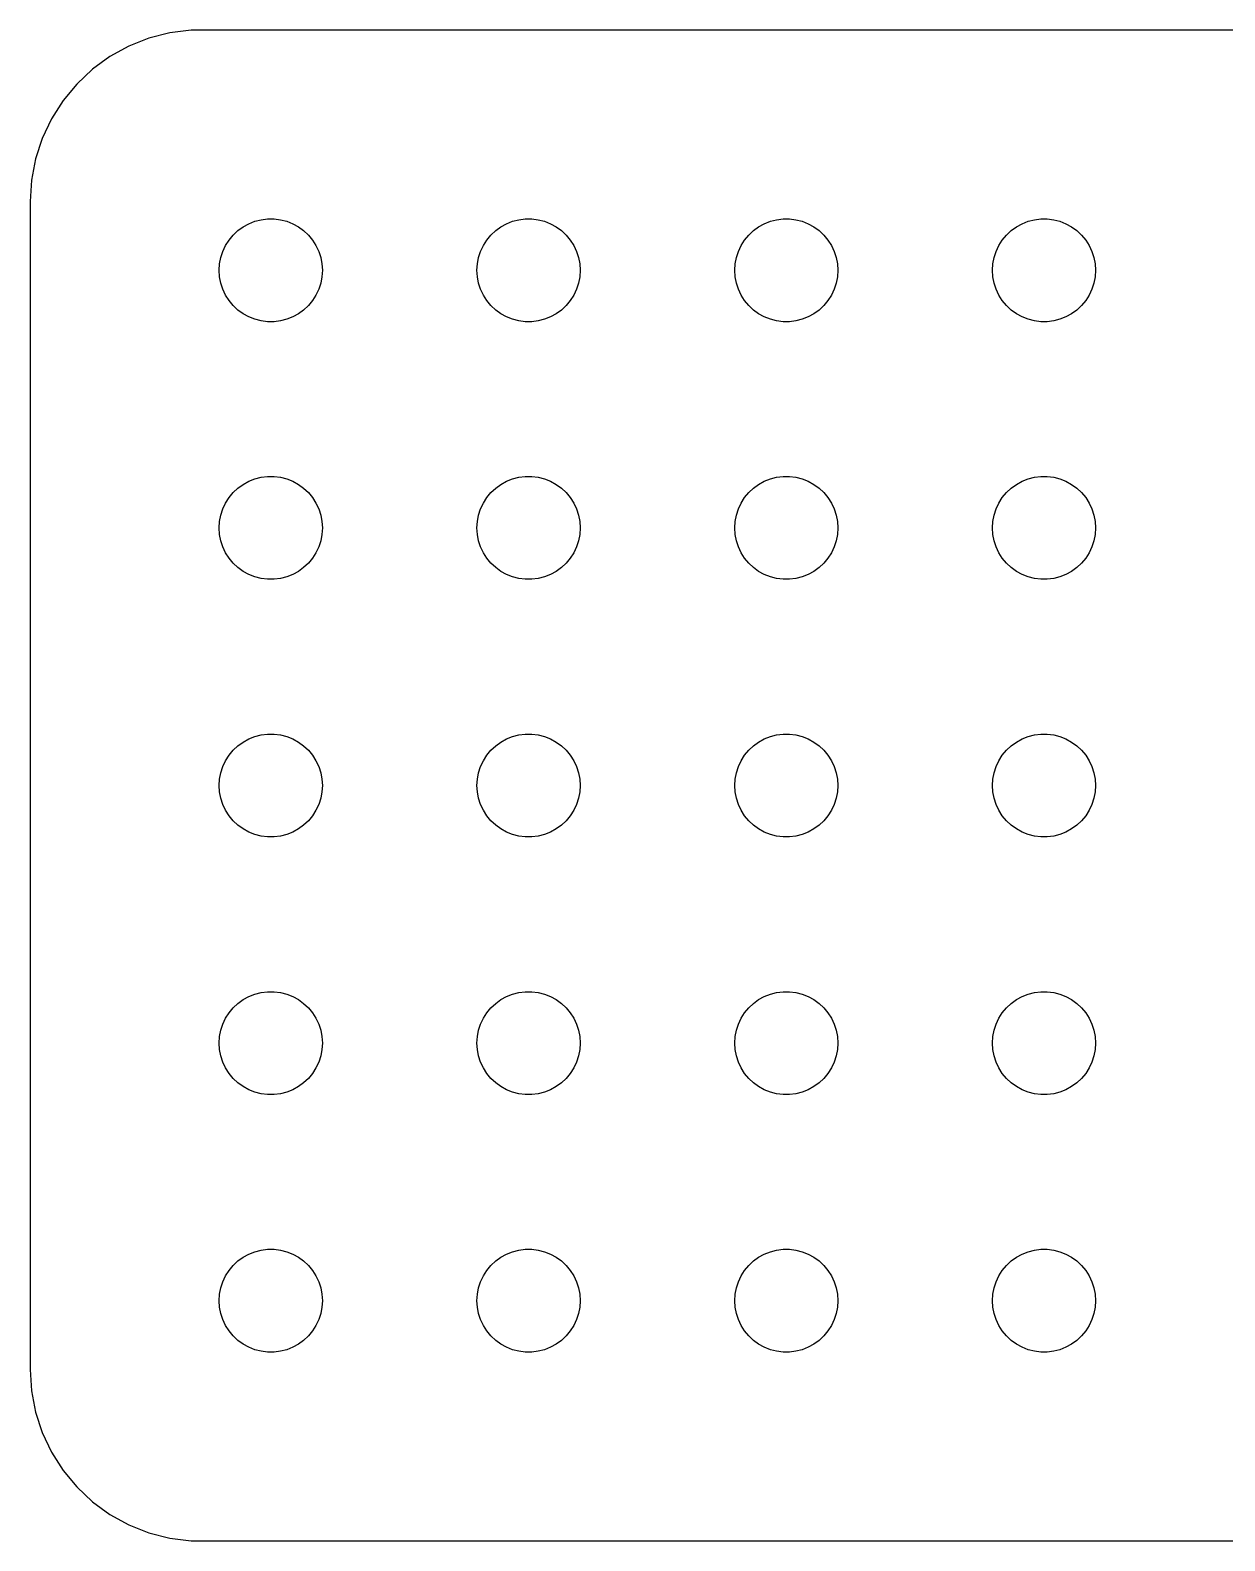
# Model space of a CAD drawing. Header units: metres. Extents: x -37 to 37, y 140 to 346.
# Drawn here: x -37 to -2.24, y 194.01 to 237.99 of the extents above; entities that cross this region are included whole.
import ezdxf

# ---------------------------------------------------------------- set-up
doc = ezdxf.new("R2010")
doc.units = ezdxf.units.M

msp = doc.modelspace()

# ---------------------------------------------------------------- linework, layer by layer
for p, q in [((-32.3139, 237.99), (-32.9369, 237.911)), ((32.3139, 237.99), (-32.3139, 237.99)), ((-34.1289, 237.524), (-34.6791, 237.222)), ((-33.5451, 237.755), (-34.1289, 237.524)), ((-32.9369, 237.911), (-33.5451, 237.755)), ((-34.6791, 237.222), (-35.1871, 236.853)), ((-35.1871, 236.853), (-35.6448, 236.423)), ((-35.6448, 236.423), (-36.0451, 235.939)), ((-36.0451, 235.939), (-36.3815, 235.409)), ((-36.3815, 235.409), (-36.6489, 234.841)), ((-36.6489, 234.841), (-36.8429, 234.243)), ((-36.8429, 234.243), (-36.9606, 233.627)), ((-36.9606, 233.627), (-37, 233)), ((-37, 233), (-37, 199)), ((-30.9561, 232.156), (-30.8037, 232.266)), ((-30.8037, 232.266), (-30.6387, 232.357)), ((-30.6387, 232.357), (-30.4635, 232.427)), ((-30.4635, 232.427), (-30.2811, 232.473)), ((-30.2811, 232.473), (-30.0942, 232.497)), ((-30.0942, 232.497), (-29.9058, 232.497)), ((-29.9058, 232.497), (-29.7189, 232.473)), ((-29.7189, 232.473), (-29.5365, 232.427)), ((-29.5365, 232.427), (-29.3613, 232.357)), ((-29.3613, 232.357), (-29.1963, 232.266)), ((-29.1963, 232.266), (-29.0439, 232.156)), ((-23.4561, 232.156), (-23.3037, 232.266)), ((-23.3037, 232.266), (-23.1387, 232.357)), ((-23.1387, 232.357), (-22.9635, 232.427)), ((-22.9635, 232.427), (-22.7811, 232.473)), ((-22.7811, 232.473), (-22.5942, 232.497)), ((-22.5942, 232.497), (-22.4058, 232.497)), ((-22.4058, 232.497), (-22.2189, 232.473)), ((-22.2189, 232.473), (-22.0365, 232.427)), ((-22.0365, 232.427), (-21.8613, 232.357)), ((-21.8613, 232.357), (-21.6963, 232.266)), ((-21.6963, 232.266), (-21.5439, 232.156)), ((-15.9561, 232.156), (-15.8037, 232.266)), ((-15.8037, 232.266), (-15.6387, 232.357)), ((-15.6387, 232.357), (-15.4635, 232.427)), ((-15.4635, 232.427), (-15.2811, 232.473)), ((-15.2811, 232.473), (-15.0942, 232.497)), ((-15.0942, 232.497), (-14.9058, 232.497)), ((-14.9058, 232.497), (-14.7189, 232.473)), ((-14.7189, 232.473), (-14.5365, 232.427)), ((-14.5365, 232.427), (-14.3613, 232.357)), ((-14.3613, 232.357), (-14.1963, 232.266)), ((-14.1963, 232.266), (-14.0439, 232.156)), ((-8.45613, 232.156), (-8.30373, 232.266)), ((-8.30373, 232.266), (-8.13866, 232.357)), ((-8.13866, 232.357), (-7.96352, 232.427)), ((-7.96352, 232.427), (-7.78107, 232.473)), ((-7.78107, 232.473), (-7.59418, 232.497)), ((-7.59418, 232.497), (-7.40581, 232.497)), ((-7.40581, 232.497), (-7.21892, 232.473)), ((-7.21892, 232.473), (-7.03647, 232.427)), ((-7.03647, 232.427), (-6.86133, 232.357)), ((-6.86133, 232.357), (-6.69626, 232.266)), ((-6.69626, 232.266), (-6.54385, 232.156)), ((-31.3145, 231.723), (-31.2135, 231.882)), ((-31.2135, 231.882), (-31.0934, 232.027)), ((-31.0934, 232.027), (-30.9561, 232.156)), ((-29.0439, 232.156), (-28.9065, 232.027)), ((-28.9065, 232.027), (-28.7865, 231.882)), ((-28.7865, 231.882), (-28.6855, 231.723)), ((-23.8145, 231.723), (-23.7135, 231.882)), ((-23.7135, 231.882), (-23.5934, 232.027)), ((-23.5934, 232.027), (-23.4561, 232.156)), ((-21.5439, 232.156), (-21.4065, 232.027)), ((-21.4065, 232.027), (-21.2865, 231.882)), ((-21.2865, 231.882), (-21.1855, 231.723)), ((-16.3145, 231.723), (-16.2135, 231.882)), ((-16.2135, 231.882), (-16.0934, 232.027)), ((-16.0934, 232.027), (-15.9561, 232.156)), ((-14.0439, 232.156), (-13.9065, 232.027)), ((-13.9065, 232.027), (-13.7865, 231.882)), ((-13.7865, 231.882), (-13.6855, 231.723)), ((-8.81445, 231.723), (-8.71352, 231.882)), ((-8.71352, 231.882), (-8.59344, 232.027)), ((-8.59344, 232.027), (-8.45613, 232.156)), ((-6.54385, 232.156), (-6.40654, 232.027)), ((-6.40654, 232.027), (-6.28647, 231.882)), ((-6.28647, 231.882), (-6.18553, 231.723)), ((-31.4882, 231.188), (-31.4529, 231.373)), ((-31.4529, 231.373), (-31.3947, 231.552)), ((-31.3947, 231.552), (-31.3145, 231.723)), ((-28.6855, 231.723), (-28.6053, 231.552)), ((-28.6053, 231.552), (-28.5471, 231.373)), ((-28.5471, 231.373), (-28.5118, 231.188)), ((-23.9882, 231.188), (-23.9529, 231.373)), ((-23.9529, 231.373), (-23.8947, 231.552)), ((-23.8947, 231.552), (-23.8145, 231.723)), ((-21.1855, 231.723), (-21.1053, 231.552)), ((-21.1053, 231.552), (-21.0471, 231.373)), ((-21.0471, 231.373), (-21.0118, 231.188)), ((-16.4882, 231.188), (-16.4529, 231.373)), ((-16.4529, 231.373), (-16.3947, 231.552)), ((-16.3947, 231.552), (-16.3145, 231.723)), ((-13.6855, 231.723), (-13.6053, 231.552)), ((-13.6053, 231.552), (-13.5471, 231.373)), ((-13.5471, 231.373), (-13.5118, 231.188)), ((-8.98816, 231.188), (-8.95287, 231.373)), ((-8.95287, 231.373), (-8.89465, 231.552)), ((-8.89465, 231.552), (-8.81445, 231.723)), ((-6.18553, 231.723), (-6.10533, 231.552)), ((-6.10533, 231.552), (-6.04712, 231.373)), ((-6.04712, 231.373), (-6.01183, 231.188)), ((-31.5, 231), (-31.4882, 231.188)), ((-31.4882, 230.812), (-31.5, 231)), ((-28.5118, 231.188), (-28.5, 231)), ((-28.5, 231), (-28.5118, 230.812)), ((-24, 231), (-23.9882, 231.188)), ((-23.9882, 230.812), (-24, 231)), ((-21.0118, 231.188), (-21, 231)), ((-21, 231), (-21.0118, 230.812)), ((-16.5, 231), (-16.4882, 231.188)), ((-16.4882, 230.812), (-16.5, 231)), ((-13.5118, 231.188), (-13.5, 231)), ((-13.5, 231), (-13.5118, 230.812)), ((-9, 231), (-8.98816, 231.188)), ((-8.98816, 230.812), (-9, 231)), ((-6.01183, 231.188), (-6, 231)), ((-6, 231), (-6.01183, 230.812)), ((-31.4529, 230.627), (-31.4882, 230.812)), ((-31.3947, 230.448), (-31.4529, 230.627)), ((-28.5471, 230.627), (-28.6053, 230.448)), ((-28.5118, 230.812), (-28.5471, 230.627)), ((-23.9529, 230.627), (-23.9882, 230.812)), ((-23.8947, 230.448), (-23.9529, 230.627)), ((-21.0471, 230.627), (-21.1053, 230.448)), ((-21.0118, 230.812), (-21.0471, 230.627)), ((-16.4529, 230.627), (-16.4882, 230.812)), ((-16.3947, 230.448), (-16.4529, 230.627)), ((-13.5471, 230.627), (-13.6053, 230.448)), ((-13.5118, 230.812), (-13.5471, 230.627)), ((-8.95287, 230.627), (-8.98816, 230.812)), ((-8.89465, 230.448), (-8.95287, 230.627)), ((-6.04712, 230.627), (-6.10533, 230.448)), ((-6.01183, 230.812), (-6.04712, 230.627)), ((-31.3145, 230.277), (-31.3947, 230.448)), ((-31.2135, 230.118), (-31.3145, 230.277)), ((-31.0934, 229.973), (-31.2135, 230.118)), ((-28.7865, 230.118), (-28.9065, 229.973)), ((-28.6855, 230.277), (-28.7865, 230.118)), ((-28.6053, 230.448), (-28.6855, 230.277)), ((-23.8145, 230.277), (-23.8947, 230.448)), ((-23.7135, 230.118), (-23.8145, 230.277)), ((-23.5934, 229.973), (-23.7135, 230.118)), ((-21.2865, 230.118), (-21.4065, 229.973)), ((-21.1855, 230.277), (-21.2865, 230.118)), ((-21.1053, 230.448), (-21.1855, 230.277)), ((-16.3145, 230.277), (-16.3947, 230.448)), ((-16.2135, 230.118), (-16.3145, 230.277)), ((-16.0934, 229.973), (-16.2135, 230.118)), ((-13.7865, 230.118), (-13.9065, 229.973)), ((-13.6855, 230.277), (-13.7865, 230.118)), ((-13.6053, 230.448), (-13.6855, 230.277)), ((-8.81445, 230.277), (-8.89465, 230.448)), ((-8.71352, 230.118), (-8.81445, 230.277)), ((-8.59344, 229.973), (-8.71352, 230.118)), ((-6.28647, 230.118), (-6.40654, 229.973)), ((-6.18553, 230.277), (-6.28647, 230.118)), ((-6.10533, 230.448), (-6.18553, 230.277)), ((-30.9561, 229.844), (-31.0934, 229.973)), ((-30.8037, 229.734), (-30.9561, 229.844)), ((-30.6387, 229.643), (-30.8037, 229.734)), ((-30.4635, 229.573), (-30.6387, 229.643)), ((-29.3613, 229.643), (-29.5365, 229.573)), ((-29.1963, 229.734), (-29.3613, 229.643)), ((-29.0439, 229.844), (-29.1963, 229.734)), ((-28.9065, 229.973), (-29.0439, 229.844)), ((-23.4561, 229.844), (-23.5934, 229.973)), ((-23.3037, 229.734), (-23.4561, 229.844)), ((-23.1387, 229.643), (-23.3037, 229.734)), ((-22.9635, 229.573), (-23.1387, 229.643)), ((-21.8613, 229.643), (-22.0365, 229.573)), ((-21.6963, 229.734), (-21.8613, 229.643)), ((-21.5439, 229.844), (-21.6963, 229.734)), ((-21.4065, 229.973), (-21.5439, 229.844)), ((-15.9561, 229.844), (-16.0934, 229.973)), ((-15.8037, 229.734), (-15.9561, 229.844)), ((-15.6387, 229.643), (-15.8037, 229.734)), ((-15.4635, 229.573), (-15.6387, 229.643)), ((-14.3613, 229.643), (-14.5365, 229.573)), ((-14.1963, 229.734), (-14.3613, 229.643)), ((-14.0439, 229.844), (-14.1963, 229.734)), ((-13.9065, 229.973), (-14.0439, 229.844)), ((-8.45613, 229.844), (-8.59344, 229.973)), ((-8.30373, 229.734), (-8.45613, 229.844)), ((-8.13866, 229.643), (-8.30373, 229.734)), ((-7.96352, 229.573), (-8.13866, 229.643)), ((-6.86133, 229.643), (-7.03647, 229.573)), ((-6.69626, 229.734), (-6.86133, 229.643)), ((-6.54385, 229.844), (-6.69626, 229.734)), ((-6.40654, 229.973), (-6.54385, 229.844)), ((-30.2811, 229.527), (-30.4635, 229.573)), ((-30.0942, 229.503), (-30.2811, 229.527)), ((-29.9058, 229.503), (-30.0942, 229.503)), ((-29.7189, 229.527), (-29.9058, 229.503)), ((-29.5365, 229.573), (-29.7189, 229.527)), ((-22.7811, 229.527), (-22.9635, 229.573)), ((-22.5942, 229.503), (-22.7811, 229.527)), ((-22.4058, 229.503), (-22.5942, 229.503)), ((-22.2189, 229.527), (-22.4058, 229.503)), ((-22.0365, 229.573), (-22.2189, 229.527)), ((-15.2811, 229.527), (-15.4635, 229.573)), ((-15.0942, 229.503), (-15.2811, 229.527)), ((-14.9058, 229.503), (-15.0942, 229.503)), ((-14.7189, 229.527), (-14.9058, 229.503)), ((-14.5365, 229.573), (-14.7189, 229.527)), ((-7.78107, 229.527), (-7.96352, 229.573)), ((-7.59418, 229.503), (-7.78107, 229.527)), ((-7.40581, 229.503), (-7.59418, 229.503)), ((-7.21892, 229.527), (-7.40581, 229.503)), ((-7.03647, 229.573), (-7.21892, 229.527)), ((-30.9561, 224.656), (-30.8037, 224.766)), ((-30.8037, 224.766), (-30.6387, 224.857)), ((-30.6387, 224.857), (-30.4635, 224.927)), ((-30.4635, 224.927), (-30.2811, 224.973)), ((-30.2811, 224.973), (-30.0942, 224.997)), ((-30.0942, 224.997), (-29.9058, 224.997)), ((-29.9058, 224.997), (-29.7189, 224.973)), ((-29.7189, 224.973), (-29.5365, 224.927)), ((-29.5365, 224.927), (-29.3613, 224.857)), ((-29.3613, 224.857), (-29.1963, 224.766)), ((-29.1963, 224.766), (-29.0439, 224.656)), ((-23.4561, 224.656), (-23.3037, 224.766)), ((-23.3037, 224.766), (-23.1387, 224.857)), ((-23.1387, 224.857), (-22.9635, 224.927)), ((-22.9635, 224.927), (-22.7811, 224.973)), ((-22.7811, 224.973), (-22.5942, 224.997)), ((-22.5942, 224.997), (-22.4058, 224.997)), ((-22.4058, 224.997), (-22.2189, 224.973)), ((-22.2189, 224.973), (-22.0365, 224.927)), ((-22.0365, 224.927), (-21.8613, 224.857)), ((-21.8613, 224.857), (-21.6963, 224.766)), ((-21.6963, 224.766), (-21.5439, 224.656)), ((-15.9561, 224.656), (-15.8037, 224.766)), ((-15.8037, 224.766), (-15.6387, 224.857)), ((-15.6387, 224.857), (-15.4635, 224.927)), ((-15.4635, 224.927), (-15.2811, 224.973)), ((-15.2811, 224.973), (-15.0942, 224.997)), ((-15.0942, 224.997), (-14.9058, 224.997)), ((-14.9058, 224.997), (-14.7189, 224.973)), ((-14.7189, 224.973), (-14.5365, 224.927)), ((-14.5365, 224.927), (-14.3613, 224.857)), ((-14.3613, 224.857), (-14.1963, 224.766)), ((-14.1963, 224.766), (-14.0439, 224.656)), ((-8.45613, 224.656), (-8.30373, 224.766)), ((-8.30373, 224.766), (-8.13866, 224.857)), ((-8.13866, 224.857), (-7.96352, 224.927)), ((-7.96352, 224.927), (-7.78107, 224.973)), ((-7.78107, 224.973), (-7.59418, 224.997)), ((-7.59418, 224.997), (-7.40581, 224.997)), ((-7.40581, 224.997), (-7.21892, 224.973)), ((-7.21892, 224.973), (-7.03647, 224.927)), ((-7.03647, 224.927), (-6.86133, 224.857)), ((-6.86133, 224.857), (-6.69626, 224.766)), ((-6.69626, 224.766), (-6.54385, 224.656)), ((-31.3145, 224.223), (-31.2135, 224.382)), ((-31.2135, 224.382), (-31.0934, 224.527)), ((-31.0934, 224.527), (-30.9561, 224.656)), ((-29.0439, 224.656), (-28.9065, 224.527)), ((-28.9065, 224.527), (-28.7865, 224.382)), ((-28.7865, 224.382), (-28.6855, 224.223)), ((-23.8145, 224.223), (-23.7135, 224.382)), ((-23.7135, 224.382), (-23.5934, 224.527)), ((-23.5934, 224.527), (-23.4561, 224.656)), ((-21.5439, 224.656), (-21.4065, 224.527)), ((-21.4065, 224.527), (-21.2865, 224.382)), ((-21.2865, 224.382), (-21.1855, 224.223)), ((-16.3145, 224.223), (-16.2135, 224.382)), ((-16.2135, 224.382), (-16.0934, 224.527)), ((-16.0934, 224.527), (-15.9561, 224.656)), ((-14.0439, 224.656), (-13.9065, 224.527)), ((-13.9065, 224.527), (-13.7865, 224.382)), ((-13.7865, 224.382), (-13.6855, 224.223)), ((-8.81445, 224.223), (-8.71352, 224.382)), ((-8.71352, 224.382), (-8.59344, 224.527)), ((-8.59344, 224.527), (-8.45613, 224.656)), ((-6.54385, 224.656), (-6.40654, 224.527)), ((-6.40654, 224.527), (-6.28647, 224.382)), ((-6.28647, 224.382), (-6.18553, 224.223)), ((-31.4882, 223.688), (-31.4529, 223.873)), ((-31.4529, 223.873), (-31.3947, 224.052)), ((-31.3947, 224.052), (-31.3145, 224.223)), ((-28.6855, 224.223), (-28.6053, 224.052)), ((-28.6053, 224.052), (-28.5471, 223.873)), ((-28.5471, 223.873), (-28.5118, 223.688)), ((-23.9882, 223.688), (-23.9529, 223.873)), ((-23.9529, 223.873), (-23.8947, 224.052)), ((-23.8947, 224.052), (-23.8145, 224.223)), ((-21.1855, 224.223), (-21.1053, 224.052)), ((-21.1053, 224.052), (-21.0471, 223.873)), ((-21.0471, 223.873), (-21.0118, 223.688)), ((-16.4882, 223.688), (-16.4529, 223.873)), ((-16.4529, 223.873), (-16.3947, 224.052)), ((-16.3947, 224.052), (-16.3145, 224.223)), ((-13.6855, 224.223), (-13.6053, 224.052)), ((-13.6053, 224.052), (-13.5471, 223.873)), ((-13.5471, 223.873), (-13.5118, 223.688)), ((-8.98816, 223.688), (-8.95287, 223.873)), ((-8.95287, 223.873), (-8.89465, 224.052)), ((-8.89465, 224.052), (-8.81445, 224.223)), ((-6.18553, 224.223), (-6.10533, 224.052)), ((-6.10533, 224.052), (-6.04712, 223.873)), ((-6.04712, 223.873), (-6.01183, 223.688)), ((-31.5, 223.5), (-31.4882, 223.688)), ((-31.4882, 223.312), (-31.5, 223.5)), ((-28.5118, 223.688), (-28.5, 223.5)), ((-28.5, 223.5), (-28.5118, 223.312)), ((-24, 223.5), (-23.9882, 223.688)), ((-23.9882, 223.312), (-24, 223.5)), ((-21.0118, 223.688), (-21, 223.5)), ((-21, 223.5), (-21.0118, 223.312)), ((-16.5, 223.5), (-16.4882, 223.688)), ((-16.4882, 223.312), (-16.5, 223.5)), ((-13.5118, 223.688), (-13.5, 223.5)), ((-13.5, 223.5), (-13.5118, 223.312)), ((-9, 223.5), (-8.98816, 223.688)), ((-8.98816, 223.312), (-9, 223.5)), ((-6.01183, 223.688), (-6, 223.5)), ((-6, 223.5), (-6.01183, 223.312)), ((-31.4529, 223.127), (-31.4882, 223.312)), ((-31.3947, 222.948), (-31.4529, 223.127)), ((-28.5471, 223.127), (-28.6053, 222.948)), ((-28.5118, 223.312), (-28.5471, 223.127)), ((-23.9529, 223.127), (-23.9882, 223.312)), ((-23.8947, 222.948), (-23.9529, 223.127)), ((-21.0471, 223.127), (-21.1053, 222.948)), ((-21.0118, 223.312), (-21.0471, 223.127)), ((-16.4529, 223.127), (-16.4882, 223.312)), ((-16.3947, 222.948), (-16.4529, 223.127)), ((-13.5471, 223.127), (-13.6053, 222.948)), ((-13.5118, 223.312), (-13.5471, 223.127)), ((-8.95287, 223.127), (-8.98816, 223.312)), ((-8.89465, 222.948), (-8.95287, 223.127)), ((-6.04712, 223.127), (-6.10533, 222.948)), ((-6.01183, 223.312), (-6.04712, 223.127)), ((-31.3145, 222.777), (-31.3947, 222.948)), ((-31.2135, 222.618), (-31.3145, 222.777)), ((-31.0934, 222.473), (-31.2135, 222.618)), ((-28.7865, 222.618), (-28.9065, 222.473)), ((-28.6855, 222.777), (-28.7865, 222.618)), ((-28.6053, 222.948), (-28.6855, 222.777)), ((-23.8145, 222.777), (-23.8947, 222.948)), ((-23.7135, 222.618), (-23.8145, 222.777)), ((-23.5934, 222.473), (-23.7135, 222.618)), ((-21.2865, 222.618), (-21.4065, 222.473)), ((-21.1855, 222.777), (-21.2865, 222.618)), ((-21.1053, 222.948), (-21.1855, 222.777)), ((-16.3145, 222.777), (-16.3947, 222.948)), ((-16.2135, 222.618), (-16.3145, 222.777)), ((-16.0934, 222.473), (-16.2135, 222.618)), ((-13.7865, 222.618), (-13.9065, 222.473)), ((-13.6855, 222.777), (-13.7865, 222.618)), ((-13.6053, 222.948), (-13.6855, 222.777)), ((-8.81445, 222.777), (-8.89465, 222.948)), ((-8.71352, 222.618), (-8.81445, 222.777)), ((-8.59344, 222.473), (-8.71352, 222.618)), ((-6.28647, 222.618), (-6.40654, 222.473)), ((-6.18553, 222.777), (-6.28647, 222.618)), ((-6.10533, 222.948), (-6.18553, 222.777)), ((-30.9561, 222.344), (-31.0934, 222.473)), ((-30.8037, 222.234), (-30.9561, 222.344)), ((-30.6387, 222.143), (-30.8037, 222.234)), ((-30.4635, 222.073), (-30.6387, 222.143)), ((-29.3613, 222.143), (-29.5365, 222.073)), ((-29.1963, 222.234), (-29.3613, 222.143)), ((-29.0439, 222.344), (-29.1963, 222.234)), ((-28.9065, 222.473), (-29.0439, 222.344)), ((-23.4561, 222.344), (-23.5934, 222.473)), ((-23.3037, 222.234), (-23.4561, 222.344)), ((-23.1387, 222.143), (-23.3037, 222.234)), ((-22.9635, 222.073), (-23.1387, 222.143)), ((-21.8613, 222.143), (-22.0365, 222.073)), ((-21.6963, 222.234), (-21.8613, 222.143)), ((-21.5439, 222.344), (-21.6963, 222.234)), ((-21.4065, 222.473), (-21.5439, 222.344)), ((-15.9561, 222.344), (-16.0934, 222.473)), ((-15.8037, 222.234), (-15.9561, 222.344)), ((-15.6387, 222.143), (-15.8037, 222.234)), ((-15.4635, 222.073), (-15.6387, 222.143)), ((-14.3613, 222.143), (-14.5365, 222.073)), ((-14.1963, 222.234), (-14.3613, 222.143)), ((-14.0439, 222.344), (-14.1963, 222.234)), ((-13.9065, 222.473), (-14.0439, 222.344)), ((-8.45613, 222.344), (-8.59344, 222.473)), ((-8.30373, 222.234), (-8.45613, 222.344)), ((-8.13866, 222.143), (-8.30373, 222.234)), ((-7.96352, 222.073), (-8.13866, 222.143)), ((-6.86133, 222.143), (-7.03647, 222.073)), ((-6.69626, 222.234), (-6.86133, 222.143)), ((-6.54385, 222.344), (-6.69626, 222.234)), ((-6.40654, 222.473), (-6.54385, 222.344)), ((-30.2811, 222.027), (-30.4635, 222.073)), ((-30.0942, 222.003), (-30.2811, 222.027)), ((-29.9058, 222.003), (-30.0942, 222.003)), ((-29.7189, 222.027), (-29.9058, 222.003)), ((-29.5365, 222.073), (-29.7189, 222.027)), ((-22.7811, 222.027), (-22.9635, 222.073)), ((-22.5942, 222.003), (-22.7811, 222.027)), ((-22.4058, 222.003), (-22.5942, 222.003)), ((-22.2189, 222.027), (-22.4058, 222.003)), ((-22.0365, 222.073), (-22.2189, 222.027)), ((-15.2811, 222.027), (-15.4635, 222.073)), ((-15.0942, 222.003), (-15.2811, 222.027)), ((-14.9058, 222.003), (-15.0942, 222.003)), ((-14.7189, 222.027), (-14.9058, 222.003)), ((-14.5365, 222.073), (-14.7189, 222.027)), ((-7.78107, 222.027), (-7.96352, 222.073)), ((-7.59418, 222.003), (-7.78107, 222.027)), ((-7.40581, 222.003), (-7.59418, 222.003)), ((-7.21892, 222.027), (-7.40581, 222.003)), ((-7.03647, 222.073), (-7.21892, 222.027)), ((-30.9561, 217.156), (-30.8037, 217.266)), ((-30.8037, 217.266), (-30.6387, 217.357)), ((-30.6387, 217.357), (-30.4635, 217.427)), ((-30.4635, 217.427), (-30.2811, 217.473)), ((-30.2811, 217.473), (-30.0942, 217.497)), ((-30.0942, 217.497), (-29.9058, 217.497)), ((-29.9058, 217.497), (-29.7189, 217.473)), ((-29.7189, 217.473), (-29.5365, 217.427)), ((-29.5365, 217.427), (-29.3613, 217.357)), ((-29.3613, 217.357), (-29.1963, 217.266)), ((-29.1963, 217.266), (-29.0439, 217.156)), ((-23.4561, 217.156), (-23.3037, 217.266)), ((-23.3037, 217.266), (-23.1387, 217.357)), ((-23.1387, 217.357), (-22.9635, 217.427)), ((-22.9635, 217.427), (-22.7811, 217.473)), ((-22.7811, 217.473), (-22.5942, 217.497)), ((-22.5942, 217.497), (-22.4058, 217.497)), ((-22.4058, 217.497), (-22.2189, 217.473)), ((-22.2189, 217.473), (-22.0365, 217.427)), ((-22.0365, 217.427), (-21.8613, 217.357)), ((-21.8613, 217.357), (-21.6963, 217.266)), ((-21.6963, 217.266), (-21.5439, 217.156)), ((-15.9561, 217.156), (-15.8037, 217.266)), ((-15.8037, 217.266), (-15.6387, 217.357)), ((-15.6387, 217.357), (-15.4635, 217.427)), ((-15.4635, 217.427), (-15.2811, 217.473)), ((-15.2811, 217.473), (-15.0942, 217.497)), ((-15.0942, 217.497), (-14.9058, 217.497)), ((-14.9058, 217.497), (-14.7189, 217.473)), ((-14.7189, 217.473), (-14.5365, 217.427)), ((-14.5365, 217.427), (-14.3613, 217.357)), ((-14.3613, 217.357), (-14.1963, 217.266)), ((-14.1963, 217.266), (-14.0439, 217.156)), ((-8.45613, 217.156), (-8.30373, 217.266)), ((-8.30373, 217.266), (-8.13866, 217.357)), ((-8.13866, 217.357), (-7.96352, 217.427)), ((-7.96352, 217.427), (-7.78107, 217.473)), ((-7.78107, 217.473), (-7.59418, 217.497)), ((-7.59418, 217.497), (-7.40581, 217.497)), ((-7.40581, 217.497), (-7.21892, 217.473)), ((-7.21892, 217.473), (-7.03647, 217.427)), ((-7.03647, 217.427), (-6.86133, 217.357)), ((-6.86133, 217.357), (-6.69626, 217.266)), ((-6.69626, 217.266), (-6.54385, 217.156)), ((-31.3145, 216.723), (-31.2135, 216.882)), ((-31.2135, 216.882), (-31.0934, 217.027)), ((-31.0934, 217.027), (-30.9561, 217.156)), ((-29.0439, 217.156), (-28.9065, 217.027)), ((-28.9065, 217.027), (-28.7865, 216.882)), ((-28.7865, 216.882), (-28.6855, 216.723)), ((-23.8145, 216.723), (-23.7135, 216.882)), ((-23.7135, 216.882), (-23.5934, 217.027)), ((-23.5934, 217.027), (-23.4561, 217.156)), ((-21.5439, 217.156), (-21.4065, 217.027)), ((-21.4065, 217.027), (-21.2865, 216.882)), ((-21.2865, 216.882), (-21.1855, 216.723)), ((-16.3145, 216.723), (-16.2135, 216.882)), ((-16.2135, 216.882), (-16.0934, 217.027)), ((-16.0934, 217.027), (-15.9561, 217.156)), ((-14.0439, 217.156), (-13.9065, 217.027)), ((-13.9065, 217.027), (-13.7865, 216.882)), ((-13.7865, 216.882), (-13.6855, 216.723)), ((-8.81445, 216.723), (-8.71352, 216.882)), ((-8.71352, 216.882), (-8.59344, 217.027)), ((-8.59344, 217.027), (-8.45613, 217.156)), ((-6.54385, 217.156), (-6.40654, 217.027)), ((-6.40654, 217.027), (-6.28647, 216.882)), ((-6.28647, 216.882), (-6.18553, 216.723)), ((-31.4529, 216.373), (-31.3947, 216.552)), ((-31.3947, 216.552), (-31.3145, 216.723)), ((-28.6855, 216.723), (-28.6053, 216.552)), ((-28.6053, 216.552), (-28.5471, 216.373)), ((-23.9529, 216.373), (-23.8947, 216.552)), ((-23.8947, 216.552), (-23.8145, 216.723)), ((-21.1855, 216.723), (-21.1053, 216.552)), ((-21.1053, 216.552), (-21.0471, 216.373)), ((-16.4529, 216.373), (-16.3947, 216.552)), ((-16.3947, 216.552), (-16.3145, 216.723)), ((-13.6855, 216.723), (-13.6053, 216.552)), ((-13.6053, 216.552), (-13.5471, 216.373)), ((-8.95287, 216.373), (-8.89465, 216.552)), ((-8.89465, 216.552), (-8.81445, 216.723)), ((-6.18553, 216.723), (-6.10533, 216.552)), ((-6.10533, 216.552), (-6.04712, 216.373)), ((-31.5, 216), (-31.4882, 216.188)), ((-31.4882, 215.812), (-31.5, 216)), ((-31.4882, 216.188), (-31.4529, 216.373)), ((-28.5471, 216.373), (-28.5118, 216.188)), ((-28.5118, 216.188), (-28.5, 216)), ((-28.5, 216), (-28.5118, 215.812)), ((-24, 216), (-23.9882, 216.188)), ((-23.9882, 215.812), (-24, 216)), ((-23.9882, 216.188), (-23.9529, 216.373)), ((-21.0471, 216.373), (-21.0118, 216.188)), ((-21.0118, 216.188), (-21, 216)), ((-21, 216), (-21.0118, 215.812)), ((-16.5, 216), (-16.4882, 216.188)), ((-16.4882, 215.812), (-16.5, 216)), ((-16.4882, 216.188), (-16.4529, 216.373)), ((-13.5471, 216.373), (-13.5118, 216.188)), ((-13.5118, 216.188), (-13.5, 216)), ((-13.5, 216), (-13.5118, 215.812)), ((-9, 216), (-8.98816, 216.188)), ((-8.98816, 215.812), (-9, 216)), ((-8.98816, 216.188), (-8.95287, 216.373)), ((-6.04712, 216.373), (-6.01183, 216.188)), ((-6.01183, 216.188), (-6, 216)), ((-6, 216), (-6.01183, 215.812)), ((-31.4529, 215.627), (-31.4882, 215.812)), ((-31.3947, 215.448), (-31.4529, 215.627)), ((-28.5471, 215.627), (-28.6053, 215.448)), ((-28.5118, 215.812), (-28.5471, 215.627)), ((-23.9529, 215.627), (-23.9882, 215.812)), ((-23.8947, 215.448), (-23.9529, 215.627)), ((-21.0471, 215.627), (-21.1053, 215.448)), ((-21.0118, 215.812), (-21.0471, 215.627)), ((-16.4529, 215.627), (-16.4882, 215.812)), ((-16.3947, 215.448), (-16.4529, 215.627)), ((-13.5471, 215.627), (-13.6053, 215.448)), ((-13.5118, 215.812), (-13.5471, 215.627)), ((-8.95287, 215.627), (-8.98816, 215.812)), ((-8.89465, 215.448), (-8.95287, 215.627)), ((-6.04712, 215.627), (-6.10533, 215.448)), ((-6.01183, 215.812), (-6.04712, 215.627)), ((-31.3145, 215.277), (-31.3947, 215.448)), ((-31.2135, 215.118), (-31.3145, 215.277)), ((-31.0934, 214.973), (-31.2135, 215.118)), ((-28.7865, 215.118), (-28.9065, 214.973)), ((-28.6855, 215.277), (-28.7865, 215.118)), ((-28.6053, 215.448), (-28.6855, 215.277)), ((-23.8145, 215.277), (-23.8947, 215.448)), ((-23.7135, 215.118), (-23.8145, 215.277)), ((-23.5934, 214.973), (-23.7135, 215.118)), ((-21.2865, 215.118), (-21.4065, 214.973)), ((-21.1855, 215.277), (-21.2865, 215.118)), ((-21.1053, 215.448), (-21.1855, 215.277)), ((-16.3145, 215.277), (-16.3947, 215.448)), ((-16.2135, 215.118), (-16.3145, 215.277)), ((-16.0934, 214.973), (-16.2135, 215.118)), ((-13.7865, 215.118), (-13.9065, 214.973)), ((-13.6855, 215.277), (-13.7865, 215.118)), ((-13.6053, 215.448), (-13.6855, 215.277)), ((-8.81445, 215.277), (-8.89465, 215.448)), ((-8.71352, 215.118), (-8.81445, 215.277)), ((-8.59344, 214.973), (-8.71352, 215.118)), ((-6.28647, 215.118), (-6.40654, 214.973)), ((-6.18553, 215.277), (-6.28647, 215.118)), ((-6.10533, 215.448), (-6.18553, 215.277)), ((-30.9561, 214.844), (-31.0934, 214.973)), ((-30.8037, 214.734), (-30.9561, 214.844)), ((-30.6387, 214.643), (-30.8037, 214.734)), ((-30.4635, 214.573), (-30.6387, 214.643)), ((-29.3613, 214.643), (-29.5365, 214.573)), ((-29.1963, 214.734), (-29.3613, 214.643)), ((-29.0439, 214.844), (-29.1963, 214.734)), ((-28.9065, 214.973), (-29.0439, 214.844)), ((-23.4561, 214.844), (-23.5934, 214.973)), ((-23.3037, 214.734), (-23.4561, 214.844)), ((-23.1387, 214.643), (-23.3037, 214.734)), ((-22.9635, 214.573), (-23.1387, 214.643)), ((-21.8613, 214.643), (-22.0365, 214.573)), ((-21.6963, 214.734), (-21.8613, 214.643)), ((-21.5439, 214.844), (-21.6963, 214.734)), ((-21.4065, 214.973), (-21.5439, 214.844)), ((-15.9561, 214.844), (-16.0934, 214.973)), ((-15.8037, 214.734), (-15.9561, 214.844)), ((-15.6387, 214.643), (-15.8037, 214.734)), ((-15.4635, 214.573), (-15.6387, 214.643)), ((-14.3613, 214.643), (-14.5365, 214.573)), ((-14.1963, 214.734), (-14.3613, 214.643)), ((-14.0439, 214.844), (-14.1963, 214.734)), ((-13.9065, 214.973), (-14.0439, 214.844)), ((-8.45613, 214.844), (-8.59344, 214.973)), ((-8.30373, 214.734), (-8.45613, 214.844)), ((-8.13866, 214.643), (-8.30373, 214.734)), ((-7.96352, 214.573), (-8.13866, 214.643)), ((-6.86133, 214.643), (-7.03647, 214.573)), ((-6.69626, 214.734), (-6.86133, 214.643)), ((-6.54385, 214.844), (-6.69626, 214.734)), ((-6.40654, 214.973), (-6.54385, 214.844)), ((-30.2811, 214.527), (-30.4635, 214.573)), ((-30.0942, 214.503), (-30.2811, 214.527)), ((-29.9058, 214.503), (-30.0942, 214.503)), ((-29.7189, 214.527), (-29.9058, 214.503)), ((-29.5365, 214.573), (-29.7189, 214.527)), ((-22.7811, 214.527), (-22.9635, 214.573)), ((-22.5942, 214.503), (-22.7811, 214.527)), ((-22.4058, 214.503), (-22.5942, 214.503)), ((-22.2189, 214.527), (-22.4058, 214.503)), ((-22.0365, 214.573), (-22.2189, 214.527)), ((-15.2811, 214.527), (-15.4635, 214.573)), ((-15.0942, 214.503), (-15.2811, 214.527)), ((-14.9058, 214.503), (-15.0942, 214.503)), ((-14.7189, 214.527), (-14.9058, 214.503)), ((-14.5365, 214.573), (-14.7189, 214.527)), ((-7.78107, 214.527), (-7.96352, 214.573)), ((-7.59418, 214.503), (-7.78107, 214.527)), ((-7.40581, 214.503), (-7.59418, 214.503)), ((-7.21892, 214.527), (-7.40581, 214.503)), ((-7.03647, 214.573), (-7.21892, 214.527)), ((-30.8037, 209.766), (-30.6387, 209.857)), ((-30.6387, 209.857), (-30.4635, 209.927)), ((-30.4635, 209.927), (-30.2811, 209.973)), ((-30.2811, 209.973), (-30.0942, 209.997)), ((-30.0942, 209.997), (-29.9058, 209.997)), ((-29.9058, 209.997), (-29.7189, 209.973)), ((-29.7189, 209.973), (-29.5365, 209.927)), ((-29.5365, 209.927), (-29.3613, 209.857)), ((-29.3613, 209.857), (-29.1963, 209.766)), ((-23.3037, 209.766), (-23.1387, 209.857)), ((-23.1387, 209.857), (-22.9635, 209.927)), ((-22.9635, 209.927), (-22.7811, 209.973)), ((-22.7811, 209.973), (-22.5942, 209.997)), ((-22.5942, 209.997), (-22.4058, 209.997)), ((-22.4058, 209.997), (-22.2189, 209.973)), ((-22.2189, 209.973), (-22.0365, 209.927)), ((-22.0365, 209.927), (-21.8613, 209.857)), ((-21.8613, 209.857), (-21.6963, 209.766)), ((-15.8037, 209.766), (-15.6387, 209.857)), ((-15.6387, 209.857), (-15.4635, 209.927)), ((-15.4635, 209.927), (-15.2811, 209.973)), ((-15.2811, 209.973), (-15.0942, 209.997)), ((-15.0942, 209.997), (-14.9058, 209.997)), ((-14.9058, 209.997), (-14.7189, 209.973)), ((-14.7189, 209.973), (-14.5365, 209.927)), ((-14.5365, 209.927), (-14.3613, 209.857)), ((-14.3613, 209.857), (-14.1963, 209.766)), ((-8.30373, 209.766), (-8.13866, 209.857)), ((-8.13866, 209.857), (-7.96352, 209.927)), ((-7.96352, 209.927), (-7.78107, 209.973)), ((-7.78107, 209.973), (-7.59418, 209.997)), ((-7.59418, 209.997), (-7.40581, 209.997)), ((-7.40581, 209.997), (-7.21892, 209.973)), ((-7.21892, 209.973), (-7.03647, 209.927)), ((-7.03647, 209.927), (-6.86133, 209.857)), ((-6.86133, 209.857), (-6.69626, 209.766)), ((-31.3145, 209.223), (-31.2135, 209.382)), ((-31.2135, 209.382), (-31.0934, 209.527)), ((-31.0934, 209.527), (-30.9561, 209.656)), ((-30.9561, 209.656), (-30.8037, 209.766)), ((-29.1963, 209.766), (-29.0439, 209.656)), ((-29.0439, 209.656), (-28.9065, 209.527)), ((-28.9065, 209.527), (-28.7865, 209.382)), ((-28.7865, 209.382), (-28.6855, 209.223)), ((-23.8145, 209.223), (-23.7135, 209.382)), ((-23.7135, 209.382), (-23.5934, 209.527)), ((-23.5934, 209.527), (-23.4561, 209.656)), ((-23.4561, 209.656), (-23.3037, 209.766)), ((-21.6963, 209.766), (-21.5439, 209.656)), ((-21.5439, 209.656), (-21.4065, 209.527)), ((-21.4065, 209.527), (-21.2865, 209.382)), ((-21.2865, 209.382), (-21.1855, 209.223)), ((-16.3145, 209.223), (-16.2135, 209.382)), ((-16.2135, 209.382), (-16.0934, 209.527)), ((-16.0934, 209.527), (-15.9561, 209.656)), ((-15.9561, 209.656), (-15.8037, 209.766)), ((-14.1963, 209.766), (-14.0439, 209.656)), ((-14.0439, 209.656), (-13.9065, 209.527)), ((-13.9065, 209.527), (-13.7865, 209.382)), ((-13.7865, 209.382), (-13.6855, 209.223)), ((-8.81445, 209.223), (-8.71352, 209.382)), ((-8.71352, 209.382), (-8.59344, 209.527)), ((-8.59344, 209.527), (-8.45613, 209.656)), ((-8.45613, 209.656), (-8.30373, 209.766)), ((-6.69626, 209.766), (-6.54385, 209.656)), ((-6.54385, 209.656), (-6.40654, 209.527)), ((-6.40654, 209.527), (-6.28647, 209.382)), ((-6.28647, 209.382), (-6.18553, 209.223)), ((-31.4529, 208.873), (-31.3947, 209.052)), ((-31.3947, 209.052), (-31.3145, 209.223)), ((-28.6855, 209.223), (-28.6053, 209.052)), ((-28.6053, 209.052), (-28.5471, 208.873)), ((-23.9529, 208.873), (-23.8947, 209.052)), ((-23.8947, 209.052), (-23.8145, 209.223)), ((-21.1855, 209.223), (-21.1053, 209.052)), ((-21.1053, 209.052), (-21.0471, 208.873)), ((-16.4529, 208.873), (-16.3947, 209.052)), ((-16.3947, 209.052), (-16.3145, 209.223)), ((-13.6855, 209.223), (-13.6053, 209.052)), ((-13.6053, 209.052), (-13.5471, 208.873)), ((-8.95287, 208.873), (-8.89465, 209.052)), ((-8.89465, 209.052), (-8.81445, 209.223)), ((-6.18553, 209.223), (-6.10533, 209.052)), ((-6.10533, 209.052), (-6.04712, 208.873)), ((-31.5, 208.5), (-31.4882, 208.688)), ((-31.4882, 208.312), (-31.5, 208.5)), ((-31.4882, 208.688), (-31.4529, 208.873)), ((-28.5471, 208.873), (-28.5118, 208.688)), ((-28.5118, 208.688), (-28.5, 208.5)), ((-28.5, 208.5), (-28.5118, 208.312)), ((-24, 208.5), (-23.9882, 208.688)), ((-23.9882, 208.312), (-24, 208.5)), ((-23.9882, 208.688), (-23.9529, 208.873)), ((-21.0471, 208.873), (-21.0118, 208.688)), ((-21.0118, 208.688), (-21, 208.5)), ((-21, 208.5), (-21.0118, 208.312)), ((-16.5, 208.5), (-16.4882, 208.688)), ((-16.4882, 208.312), (-16.5, 208.5)), ((-16.4882, 208.688), (-16.4529, 208.873)), ((-13.5471, 208.873), (-13.5118, 208.688)), ((-13.5118, 208.688), (-13.5, 208.5)), ((-13.5, 208.5), (-13.5118, 208.312)), ((-9, 208.5), (-8.98816, 208.688)), ((-8.98816, 208.312), (-9, 208.5)), ((-8.98816, 208.688), (-8.95287, 208.873)), ((-6.04712, 208.873), (-6.01183, 208.688)), ((-6.01183, 208.688), (-6, 208.5)), ((-6, 208.5), (-6.01183, 208.312)), ((-31.4529, 208.127), (-31.4882, 208.312)), ((-31.3947, 207.948), (-31.4529, 208.127)), ((-28.5471, 208.127), (-28.6053, 207.948)), ((-28.5118, 208.312), (-28.5471, 208.127)), ((-23.9529, 208.127), (-23.9882, 208.312)), ((-23.8947, 207.948), (-23.9529, 208.127)), ((-21.0471, 208.127), (-21.1053, 207.948)), ((-21.0118, 208.312), (-21.0471, 208.127)), ((-16.4529, 208.127), (-16.4882, 208.312)), ((-16.3947, 207.948), (-16.4529, 208.127)), ((-13.5471, 208.127), (-13.6053, 207.948)), ((-13.5118, 208.312), (-13.5471, 208.127)), ((-8.95287, 208.127), (-8.98816, 208.312)), ((-8.89465, 207.948), (-8.95287, 208.127)), ((-6.04712, 208.127), (-6.10533, 207.948)), ((-6.01183, 208.312), (-6.04712, 208.127)), ((-31.3145, 207.777), (-31.3947, 207.948)), ((-31.2135, 207.618), (-31.3145, 207.777)), ((-31.0934, 207.473), (-31.2135, 207.618)), ((-28.7865, 207.618), (-28.9065, 207.473)), ((-28.6855, 207.777), (-28.7865, 207.618)), ((-28.6053, 207.948), (-28.6855, 207.777)), ((-23.8145, 207.777), (-23.8947, 207.948)), ((-23.7135, 207.618), (-23.8145, 207.777)), ((-23.5934, 207.473), (-23.7135, 207.618)), ((-21.2865, 207.618), (-21.4065, 207.473)), ((-21.1855, 207.777), (-21.2865, 207.618)), ((-21.1053, 207.948), (-21.1855, 207.777)), ((-16.3145, 207.777), (-16.3947, 207.948)), ((-16.2135, 207.618), (-16.3145, 207.777)), ((-16.0934, 207.473), (-16.2135, 207.618)), ((-13.7865, 207.618), (-13.9065, 207.473)), ((-13.6855, 207.777), (-13.7865, 207.618)), ((-13.6053, 207.948), (-13.6855, 207.777)), ((-8.81445, 207.777), (-8.89465, 207.948)), ((-8.71352, 207.618), (-8.81445, 207.777)), ((-8.59344, 207.473), (-8.71352, 207.618)), ((-6.28647, 207.618), (-6.40654, 207.473)), ((-6.18553, 207.777), (-6.28647, 207.618)), ((-6.10533, 207.948), (-6.18553, 207.777)), ((-30.9561, 207.344), (-31.0934, 207.473)), ((-30.8037, 207.234), (-30.9561, 207.344)), ((-30.6387, 207.143), (-30.8037, 207.234)), ((-29.1963, 207.234), (-29.3613, 207.143)), ((-29.0439, 207.344), (-29.1963, 207.234)), ((-28.9065, 207.473), (-29.0439, 207.344)), ((-23.4561, 207.344), (-23.5934, 207.473)), ((-23.3037, 207.234), (-23.4561, 207.344)), ((-23.1387, 207.143), (-23.3037, 207.234)), ((-21.6963, 207.234), (-21.8613, 207.143)), ((-21.5439, 207.344), (-21.6963, 207.234)), ((-21.4065, 207.473), (-21.5439, 207.344)), ((-15.9561, 207.344), (-16.0934, 207.473)), ((-15.8037, 207.234), (-15.9561, 207.344)), ((-15.6387, 207.143), (-15.8037, 207.234)), ((-14.1963, 207.234), (-14.3613, 207.143)), ((-14.0439, 207.344), (-14.1963, 207.234)), ((-13.9065, 207.473), (-14.0439, 207.344)), ((-8.45613, 207.344), (-8.59344, 207.473)), ((-8.30373, 207.234), (-8.45613, 207.344)), ((-8.13866, 207.143), (-8.30373, 207.234)), ((-6.69626, 207.234), (-6.86133, 207.143)), ((-6.54385, 207.344), (-6.69626, 207.234)), ((-6.40654, 207.473), (-6.54385, 207.344)), ((-30.4635, 207.073), (-30.6387, 207.143)), ((-30.2811, 207.027), (-30.4635, 207.073)), ((-30.0942, 207.003), (-30.2811, 207.027)), ((-29.9058, 207.003), (-30.0942, 207.003)), ((-29.7189, 207.027), (-29.9058, 207.003)), ((-29.5365, 207.073), (-29.7189, 207.027)), ((-29.3613, 207.143), (-29.5365, 207.073)), ((-22.9635, 207.073), (-23.1387, 207.143)), ((-22.7811, 207.027), (-22.9635, 207.073)), ((-22.5942, 207.003), (-22.7811, 207.027)), ((-22.4058, 207.003), (-22.5942, 207.003)), ((-22.2189, 207.027), (-22.4058, 207.003)), ((-22.0365, 207.073), (-22.2189, 207.027)), ((-21.8613, 207.143), (-22.0365, 207.073)), ((-15.4635, 207.073), (-15.6387, 207.143)), ((-15.2811, 207.027), (-15.4635, 207.073)), ((-15.0942, 207.003), (-15.2811, 207.027)), ((-14.9058, 207.003), (-15.0942, 207.003)), ((-14.7189, 207.027), (-14.9058, 207.003)), ((-14.5365, 207.073), (-14.7189, 207.027)), ((-14.3613, 207.143), (-14.5365, 207.073)), ((-7.96352, 207.073), (-8.13866, 207.143)), ((-7.78107, 207.027), (-7.96352, 207.073)), ((-7.59418, 207.003), (-7.78107, 207.027)), ((-7.40581, 207.003), (-7.59418, 207.003)), ((-7.21892, 207.027), (-7.40581, 207.003)), ((-7.03647, 207.073), (-7.21892, 207.027)), ((-6.86133, 207.143), (-7.03647, 207.073)), ((-30.8037, 202.266), (-30.6387, 202.357)), ((-30.6387, 202.357), (-30.4635, 202.427)), ((-30.4635, 202.427), (-30.2811, 202.473)), ((-30.2811, 202.473), (-30.0942, 202.497)), ((-30.0942, 202.497), (-29.9058, 202.497)), ((-29.9058, 202.497), (-29.7189, 202.473)), ((-29.7189, 202.473), (-29.5365, 202.427)), ((-29.5365, 202.427), (-29.3613, 202.357)), ((-29.3613, 202.357), (-29.1963, 202.266)), ((-23.3037, 202.266), (-23.1387, 202.357)), ((-23.1387, 202.357), (-22.9635, 202.427)), ((-22.9635, 202.427), (-22.7811, 202.473)), ((-22.7811, 202.473), (-22.5942, 202.497)), ((-22.5942, 202.497), (-22.4058, 202.497)), ((-22.4058, 202.497), (-22.2189, 202.473)), ((-22.2189, 202.473), (-22.0365, 202.427)), ((-22.0365, 202.427), (-21.8613, 202.357)), ((-21.8613, 202.357), (-21.6963, 202.266)), ((-15.8037, 202.266), (-15.6387, 202.357)), ((-15.6387, 202.357), (-15.4635, 202.427)), ((-15.4635, 202.427), (-15.2811, 202.473)), ((-15.2811, 202.473), (-15.0942, 202.497)), ((-15.0942, 202.497), (-14.9058, 202.497)), ((-14.9058, 202.497), (-14.7189, 202.473)), ((-14.7189, 202.473), (-14.5365, 202.427)), ((-14.5365, 202.427), (-14.3613, 202.357)), ((-14.3613, 202.357), (-14.1963, 202.266)), ((-8.30373, 202.266), (-8.13866, 202.357)), ((-8.13866, 202.357), (-7.96352, 202.427)), ((-7.96352, 202.427), (-7.78107, 202.473)), ((-7.78107, 202.473), (-7.59418, 202.497)), ((-7.59418, 202.497), (-7.40581, 202.497)), ((-7.40581, 202.497), (-7.21892, 202.473)), ((-7.21892, 202.473), (-7.03647, 202.427)), ((-7.03647, 202.427), (-6.86133, 202.357)), ((-6.86133, 202.357), (-6.69626, 202.266)), ((-31.3145, 201.723), (-31.2135, 201.882)), ((-31.2135, 201.882), (-31.0934, 202.027)), ((-31.0934, 202.027), (-30.9561, 202.156)), ((-30.9561, 202.156), (-30.8037, 202.266)), ((-29.1963, 202.266), (-29.0439, 202.156)), ((-29.0439, 202.156), (-28.9065, 202.027)), ((-28.9065, 202.027), (-28.7865, 201.882)), ((-28.7865, 201.882), (-28.6855, 201.723)), ((-23.8145, 201.723), (-23.7135, 201.882)), ((-23.7135, 201.882), (-23.5934, 202.027)), ((-23.5934, 202.027), (-23.4561, 202.156)), ((-23.4561, 202.156), (-23.3037, 202.266)), ((-21.6963, 202.266), (-21.5439, 202.156)), ((-21.5439, 202.156), (-21.4065, 202.027)), ((-21.4065, 202.027), (-21.2865, 201.882)), ((-21.2865, 201.882), (-21.1855, 201.723)), ((-16.3145, 201.723), (-16.2135, 201.882)), ((-16.2135, 201.882), (-16.0934, 202.027)), ((-16.0934, 202.027), (-15.9561, 202.156)), ((-15.9561, 202.156), (-15.8037, 202.266)), ((-14.1963, 202.266), (-14.0439, 202.156)), ((-14.0439, 202.156), (-13.9065, 202.027)), ((-13.9065, 202.027), (-13.7865, 201.882)), ((-13.7865, 201.882), (-13.6855, 201.723)), ((-8.81445, 201.723), (-8.71352, 201.882)), ((-8.71352, 201.882), (-8.59344, 202.027)), ((-8.59344, 202.027), (-8.45613, 202.156)), ((-8.45613, 202.156), (-8.30373, 202.266)), ((-6.69626, 202.266), (-6.54385, 202.156)), ((-6.54385, 202.156), (-6.40654, 202.027)), ((-6.40654, 202.027), (-6.28647, 201.882)), ((-6.28647, 201.882), (-6.18553, 201.723)), ((-31.4529, 201.373), (-31.3947, 201.552)), ((-31.3947, 201.552), (-31.3145, 201.723)), ((-28.6855, 201.723), (-28.6053, 201.552)), ((-28.6053, 201.552), (-28.5471, 201.373)), ((-23.9529, 201.373), (-23.8947, 201.552)), ((-23.8947, 201.552), (-23.8145, 201.723)), ((-21.1855, 201.723), (-21.1053, 201.552)), ((-21.1053, 201.552), (-21.0471, 201.373)), ((-16.4529, 201.373), (-16.3947, 201.552)), ((-16.3947, 201.552), (-16.3145, 201.723)), ((-13.6855, 201.723), (-13.6053, 201.552)), ((-13.6053, 201.552), (-13.5471, 201.373)), ((-8.95287, 201.373), (-8.89465, 201.552)), ((-8.89465, 201.552), (-8.81445, 201.723)), ((-6.18553, 201.723), (-6.10533, 201.552)), ((-6.10533, 201.552), (-6.04712, 201.373)), ((-31.5, 201), (-31.4882, 201.188)), ((-31.4882, 200.812), (-31.5, 201)), ((-31.4882, 201.188), (-31.4529, 201.373)), ((-28.5471, 201.373), (-28.5118, 201.188)), ((-28.5118, 201.188), (-28.5, 201)), ((-28.5, 201), (-28.5118, 200.812)), ((-24, 201), (-23.9882, 201.188)), ((-23.9882, 200.812), (-24, 201)), ((-23.9882, 201.188), (-23.9529, 201.373)), ((-21.0471, 201.373), (-21.0118, 201.188)), ((-21.0118, 201.188), (-21, 201)), ((-21, 201), (-21.0118, 200.812)), ((-16.5, 201), (-16.4882, 201.188)), ((-16.4882, 200.812), (-16.5, 201)), ((-16.4882, 201.188), (-16.4529, 201.373)), ((-13.5471, 201.373), (-13.5118, 201.188)), ((-13.5118, 201.188), (-13.5, 201)), ((-13.5, 201), (-13.5118, 200.812)), ((-9, 201), (-8.98816, 201.188)), ((-8.98816, 200.812), (-9, 201)), ((-8.98816, 201.188), (-8.95287, 201.373)), ((-6.04712, 201.373), (-6.01183, 201.188)), ((-6.01183, 201.188), (-6, 201)), ((-6, 201), (-6.01183, 200.812)), ((-31.4529, 200.627), (-31.4882, 200.812)), ((-31.3947, 200.448), (-31.4529, 200.627)), ((-28.5471, 200.627), (-28.6053, 200.448)), ((-28.5118, 200.812), (-28.5471, 200.627)), ((-23.9529, 200.627), (-23.9882, 200.812)), ((-23.8947, 200.448), (-23.9529, 200.627)), ((-21.0471, 200.627), (-21.1053, 200.448)), ((-21.0118, 200.812), (-21.0471, 200.627)), ((-16.4529, 200.627), (-16.4882, 200.812)), ((-16.3947, 200.448), (-16.4529, 200.627)), ((-13.5471, 200.627), (-13.6053, 200.448)), ((-13.5118, 200.812), (-13.5471, 200.627)), ((-8.95287, 200.627), (-8.98816, 200.812)), ((-8.89465, 200.448), (-8.95287, 200.627)), ((-6.04712, 200.627), (-6.10533, 200.448)), ((-6.01183, 200.812), (-6.04712, 200.627)), ((-31.3145, 200.277), (-31.3947, 200.448)), ((-31.2135, 200.118), (-31.3145, 200.277)), ((-31.0934, 199.973), (-31.2135, 200.118)), ((-28.7865, 200.118), (-28.9065, 199.973)), ((-28.6855, 200.277), (-28.7865, 200.118)), ((-28.6053, 200.448), (-28.6855, 200.277)), ((-23.8145, 200.277), (-23.8947, 200.448)), ((-23.7135, 200.118), (-23.8145, 200.277)), ((-23.5934, 199.973), (-23.7135, 200.118)), ((-21.2865, 200.118), (-21.4065, 199.973)), ((-21.1855, 200.277), (-21.2865, 200.118)), ((-21.1053, 200.448), (-21.1855, 200.277)), ((-16.3145, 200.277), (-16.3947, 200.448)), ((-16.2135, 200.118), (-16.3145, 200.277)), ((-16.0934, 199.973), (-16.2135, 200.118)), ((-13.7865, 200.118), (-13.9065, 199.973)), ((-13.6855, 200.277), (-13.7865, 200.118)), ((-13.6053, 200.448), (-13.6855, 200.277)), ((-8.81445, 200.277), (-8.89465, 200.448)), ((-8.71352, 200.118), (-8.81445, 200.277)), ((-8.59344, 199.973), (-8.71352, 200.118)), ((-6.28647, 200.118), (-6.40654, 199.973)), ((-6.18553, 200.277), (-6.28647, 200.118)), ((-6.10533, 200.448), (-6.18553, 200.277)), ((-30.9561, 199.844), (-31.0934, 199.973)), ((-30.8037, 199.734), (-30.9561, 199.844)), ((-30.6387, 199.643), (-30.8037, 199.734)), ((-29.1963, 199.734), (-29.3613, 199.643)), ((-29.0439, 199.844), (-29.1963, 199.734)), ((-28.9065, 199.973), (-29.0439, 199.844)), ((-23.4561, 199.844), (-23.5934, 199.973)), ((-23.3037, 199.734), (-23.4561, 199.844)), ((-23.1387, 199.643), (-23.3037, 199.734)), ((-21.6963, 199.734), (-21.8613, 199.643)), ((-21.5439, 199.844), (-21.6963, 199.734)), ((-21.4065, 199.973), (-21.5439, 199.844)), ((-15.9561, 199.844), (-16.0934, 199.973)), ((-15.8037, 199.734), (-15.9561, 199.844)), ((-15.6387, 199.643), (-15.8037, 199.734)), ((-14.1963, 199.734), (-14.3613, 199.643)), ((-14.0439, 199.844), (-14.1963, 199.734)), ((-13.9065, 199.973), (-14.0439, 199.844)), ((-8.45613, 199.844), (-8.59344, 199.973)), ((-8.30373, 199.734), (-8.45613, 199.844)), ((-8.13866, 199.643), (-8.30373, 199.734)), ((-6.69626, 199.734), (-6.86133, 199.643)), ((-6.54385, 199.844), (-6.69626, 199.734)), ((-6.40654, 199.973), (-6.54385, 199.844)), ((-30.4635, 199.573), (-30.6387, 199.643)), ((-30.2811, 199.527), (-30.4635, 199.573)), ((-30.0942, 199.503), (-30.2811, 199.527)), ((-29.9058, 199.503), (-30.0942, 199.503)), ((-29.7189, 199.527), (-29.9058, 199.503)), ((-29.5365, 199.573), (-29.7189, 199.527)), ((-29.3613, 199.643), (-29.5365, 199.573)), ((-22.9635, 199.573), (-23.1387, 199.643)), ((-22.7811, 199.527), (-22.9635, 199.573)), ((-22.5942, 199.503), (-22.7811, 199.527)), ((-22.4058, 199.503), (-22.5942, 199.503)), ((-22.2189, 199.527), (-22.4058, 199.503)), ((-22.0365, 199.573), (-22.2189, 199.527)), ((-21.8613, 199.643), (-22.0365, 199.573)), ((-15.4635, 199.573), (-15.6387, 199.643)), ((-15.2811, 199.527), (-15.4635, 199.573)), ((-15.0942, 199.503), (-15.2811, 199.527)), ((-14.9058, 199.503), (-15.0942, 199.503)), ((-14.7189, 199.527), (-14.9058, 199.503)), ((-14.5365, 199.573), (-14.7189, 199.527)), ((-14.3613, 199.643), (-14.5365, 199.573)), ((-7.96352, 199.573), (-8.13866, 199.643)), ((-7.78107, 199.527), (-7.96352, 199.573)), ((-7.59418, 199.503), (-7.78107, 199.527)), ((-7.40581, 199.503), (-7.59418, 199.503)), ((-7.21892, 199.527), (-7.40581, 199.503)), ((-7.03647, 199.573), (-7.21892, 199.527)), ((-6.86133, 199.643), (-7.03647, 199.573)), ((-37, 199), (-36.9606, 198.373)), ((-36.9606, 198.373), (-36.8429, 197.757)), ((-36.8429, 197.757), (-36.6489, 197.159)), ((-36.6489, 197.159), (-36.3815, 196.591)), ((-36.3815, 196.591), (-36.0451, 196.061)), ((-36.0451, 196.061), (-35.6448, 195.577)), ((-35.6448, 195.577), (-35.1871, 195.147)), ((-35.1871, 195.147), (-34.6791, 194.778)), ((-34.6791, 194.778), (-34.1289, 194.476)), ((-34.1289, 194.476), (-33.5451, 194.245)), ((-33.5451, 194.245), (-32.9369, 194.089)), ((-32.9369, 194.089), (-32.3139, 194.01)), ((-32.3139, 194.01), (32.3139, 194.01))]:
    msp.add_line(p, q)

doc.saveas('drawing.dxf')
